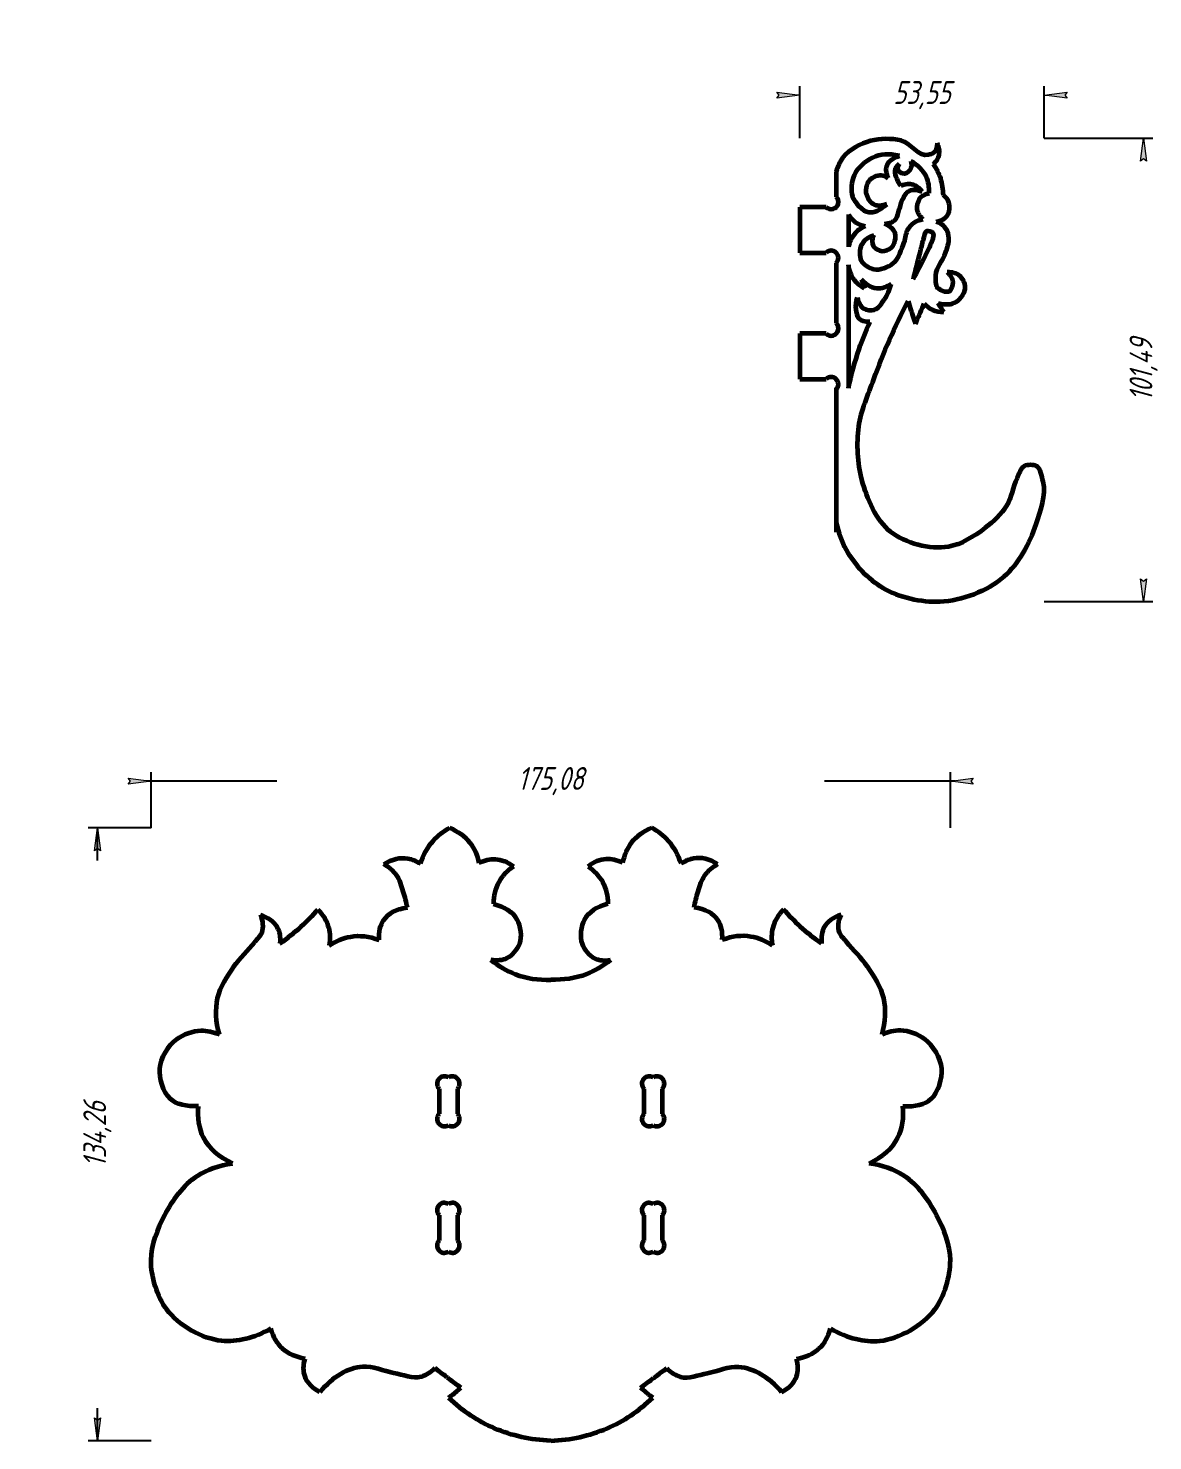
# Model space of a CAD drawing. Header units: millimetres. Extents: x -80 to 363, y 28 to 338.
# Drawn here: x -80.3 to 166, y 28.3 to 337.7 of the extents above; entities that cross this region are included whole.
import ezdxf

# ---------------------------------------------------------------- set-up
doc = ezdxf.new("R2010")
doc.units = ezdxf.units.MM
doc.linetypes.add('K5LT32771', pattern=[0])
doc.linetypes.add('K5LT_THIN', pattern=[0])
doc.styles.add('KDIMTEXTSTYLE', font='GOST_AU.SHX', dxfattribs={"width": 0.96, "oblique": 15, "height": 5})
doc.dimstyles.new('KDIMSTYLE (1.00)', dxfattribs={"dimtxt": 5, "dimasz": 1, "dimexe": 2, "dimexo": 0, "dimgap": 1, "dimtad": 1, "dimtxsty": 'KDIMTEXTSTYLE', "dimsah": 1, "dimcen": 0, "dimdle": 1, "dimadec": 0, "dimazin": 0, "dimtfac": 0.667, "dimtmove": 0, "dimatfit": 3, "dimfxl": 1, "dimtvp": 1, "dimtolj": 1, "dimtzin": 0, "dimarcsym": 0})

# ---------------------------------------------------------------- blocks, each defined once
blk = doc.blocks.new('KDIMARROW_01')
blk.add_hatch(color=0).paths.add_polyline_path([(0, 0), (-5, 0.658262491226197), (-4.5, 6e-16), (-5, -0.6582624912261956)])
at = {"color": 0, "linetype": 'K5LT_THIN', "lineweight": 18}
for p, q in [((-4.5, 6e-16), (-5, 0.658262491226197)), ((-5, 0.658262491226197), (0, 0)), ((0, 0), (-5, -0.6582624912261956)), ((-5, -0.6582624912261956), (-4.5, 6e-16)), ((0, 0), (-1, 0))]:
    blk.add_line(p, q, dxfattribs=at)

msp = doc.modelspace()

# ---------------------------------------------------------------- linework, layer by layer
at = {"color": 30, "linetype": 'K5LT32771', "lineweight": 60, "true_color": 0xff8000}
for p, q in [((96.66151345821947, 306.3378443860839), (96.66151345821947, 300.8163637572255)), ((94.41644942795219, 298.5712997269582), (88.66151345821947, 298.5712997269582)), ((88.66151345821947, 298.5712997269582), (88.66151345821947, 288.5712997269582)), ((99.3360045789139, 296.9268553452383), (99.33600457891396, 289.8665096044437)), ((88.66151345821947, 288.5712997269582), (94.41644942795222, 288.5712997269582)), ((96.66151345821947, 286.326235696691), (96.66151345821947, 273.1024878171499)), ((99.33600457891396, 285.9426162511886), (99.3360045789139, 258.9268553452383)), ((94.41644942795219, 270.8574237868827), (88.66151345821947, 270.8574237868827)), ((88.66151345821947, 270.8574237868827), (88.66151345821947, 260.8574237868827)), ((88.66151345821947, 260.8574237868827), (94.41644942795222, 260.8574237868827)), ((96.66151345821947, 258.8574237868827), (96.66151345821947, 227.3784063661935)), ((9.683732726862218, 105.4154495816854), (9.683732726862218, 99.90557764221992)), ((13.68373272686222, 105.4154495816854), (13.68373272686222, 99.90557764221991)), ((54.54044927226778, 105.4154495816854), (54.54044927226778, 99.90557764221988)), ((58.54044927226778, 105.4154495816854), (58.54044927226778, 99.90557764221991)), ((9.683732726862218, 77.70157364160985), (9.683732726862218, 72.19170170214434)), ((13.68373272686222, 77.70157364160981), (13.68373272686222, 72.19170170214436)), ((54.54044927226778, 77.70157364160988), (54.54044927226778, 72.19170170214434)), ((58.54044927226778, 77.70157364160981), (58.54044927226778, 72.19170170214434))]:
    msp.add_line(p, q, dxfattribs=at)
for centre, start, end in [((95.53898144308583, 299.6938317420918), 224.9999999999996, 44.99999999999964), ((95.53898144308585, 287.4487677118246), 314.9999999999997, 134.9999999999996), ((95.53898144308583, 271.9799558020163), 224.9999999999996, 44.99999999999964), ((95.53898144308585, 259.7348917717491), 314.9999999999997, 134.9999999999996), ((10.80626474199588, 106.537981596819), 56.44510074519792, 224.9999999999996), ((12.56120071172859, 106.537981596819), 314.9999999999997, 123.554899254803), ((55.66298128740146, 106.537981596819), 56.44510074519732, 224.9999999999996), ((57.41791725713415, 106.537981596819), 314.9999999999997, 123.554899254801), ((10.80626474199585, 98.78304562708627), 134.9999999999996, 303.554899254803), ((12.56120071172859, 98.78304562708627), 236.445100745197, 44.99999999999964), ((55.66298128740141, 98.78304562708627), 134.9999999999996, 303.554899254803), ((57.41791725713415, 98.78304562708627), 236.445100745197, 44.99999999999964), ((10.80626474199588, 78.82410565674346), 56.44510074519792, 224.9999999999996), ((12.56120071172859, 78.82410565674346), 314.9999999999997, 123.554899254803), ((55.66298128740146, 78.82410565674346), 56.44510074519732, 224.9999999999996), ((57.41791725713415, 78.82410565674346), 314.9999999999997, 123.554899254801), ((10.80626474199585, 71.06916968701071), 134.9999999999996, 303.554899254803), ((12.56120071172859, 71.06916968701071), 236.445100745197, 44.99999999999964), ((55.66298128740141, 71.06916968701071), 134.9999999999996, 303.554899254803), ((57.41791725713415, 71.06916968701071), 236.445100745197, 44.99999999999964)]:
    msp.add_arc(centre, 1.587499999999989, start, end, dxfattribs=at)
for points, knots in [([(118.7646055383899, 312.5769702481604), (118.7502191326084, 311.4694586781323), (118.5405058140752, 310.870246964734), (117.9954355055178, 310.4403868235156), (117.6909717353498, 310.2002768098429), (117.2030732035727, 310.0809192938864), (116.8118322211395, 309.984328775515), (114.7348172026241, 309.4715502929138), (112.9742048475199, 312.6248770696723), (110.8592468672042, 313.132481938568), (108.7653692593635, 313.6350273690229), (106.2621452104275, 313.615525818808), (104.1931065823125, 313.0470186015822), (101.9982992626029, 312.4439540745504), (99.46623938587351, 311.2450690308847), (98.12520965632126, 309.4148267796861), (97.47907828621226, 308.5329843362728), (96.99117955351164, 307.5073235384054), (96.66151345821947, 306.3378443860839)], [0, 0, 0, 0, 1, 1, 1, 2, 2, 2, 3, 3, 3, 4, 4, 4, 5, 5, 5, 6, 6, 6, 6]), ([(117.9527038370248, 307.9619500509276), (118.626920886943, 308.5956597571634), (119.0399936823744, 309.2793664530498), (119.1919222233188, 310.0130701385866), (119.3567118630329, 310.8088835206204), (119.2142729680566, 311.6635168904783), (118.7646055383899, 312.5769702481604)], [0, 0, 0, 0, 1, 1, 1, 2, 2, 2, 2]), ([(110.4890636717377, 309.8049782617064), (108.249218773532, 310.2917980340348), (106.2873870048332, 310.1516671934135), (104.6035683656414, 309.3845857398425), (103.0113834719626, 308.6592490116642), (101.2584250652599, 307.123342845526), (100.5727459501216, 305.5268661274432), (100.0028494214509, 304.1999676998084), (99.75106988788178, 302.2199763923895), (100.2265403438806, 300.9025483869389), (100.7357711163878, 299.4915776894457), (102.4287242998325, 297.6117071120107), (103.7875122937877, 297.4404923245293), (104.9683925947653, 297.2916948883786), (106.2790281041061, 297.8851902133631), (107.71941882181, 299.2209782994828)], [0, 0, 0, 0, 1, 1, 1, 2, 2, 2, 3, 3, 3, 4, 4, 4, 5, 5, 5, 5]), ([(108.065624428051, 304.9333708024586), (107.6236583647023, 305.8950114138673), (107.5000135053305, 306.7357964575954), (107.6946898499357, 307.4557259336428), (107.973453057309, 308.4866156918855), (108.9049109979097, 309.26969980124), (110.4890636717377, 309.8049782617064)], [0, 0, 0, 0, 1, 1, 1, 2, 2, 2, 2]), ([(110.4067728566174, 308.0274672706212), (109.883246289033, 307.5576563873772), (109.5766070256062, 307.0531853410945), (109.4868550663371, 306.514054131773), (109.3942019391026, 305.9574958912611), (109.6733690066924, 305.2901263265814), (109.9023018103346, 304.7335680860694), (110.1240662373018, 304.1944368767479), (110.4307055007285, 303.6899658304652), (110.8222196006149, 303.2201549472213)], [0, 0, 0, 0, 1, 1, 1, 2, 2, 2, 3, 3, 3, 3]), ([(112.9884776228877, 308.6506373866174), (113.1844517705031, 308.0438847006515), (113.1943433596459, 307.5196304760832), (113.0181523903161, 307.0778747129125), (112.8108495342197, 306.5581135029558), (112.1428433151337, 305.8944420574093), (111.6234383211815, 305.8612092483484), (111.2209366021647, 305.8354561983575), (110.5326855575892, 306.1236783881798), (110.3177485543321, 306.4547045969163), (110.0816761274903, 306.8182816416339), (110.1113508949186, 307.3425358662022), (110.4067728566174, 308.0274672706212)], [0, 0, 0, 0, 1, 1, 1, 2, 2, 2, 3, 3, 3, 4, 4, 4, 4]), ([(117.0242459931492, 301.5880427386596), (117.0842715938708, 302.9384981463448), (116.8666566327293, 304.1452720217662), (116.3714011097246, 305.2083643649237), (115.7216456933074, 306.6030989535001), (114.5940045310285, 307.7505232940646), (112.9884776228877, 308.6506373866174)], [0, 0, 0, 0, 1, 1, 1, 2, 2, 2, 2]), ([(120.1320189301625, 301.2103464290501), (120.1066068405795, 302.4634158989504), (119.9071923876127, 303.6599026167514), (119.533775571262, 304.7998065824534), (119.1709885844721, 305.9072615947595), (118.6439646730597, 306.9613094175842), (117.9527038370248, 307.9619500509276)], [0, 0, 0, 0, 1, 1, 1, 2, 2, 2, 2]), ([(107.71941882181, 299.2209782994828), (106.6592851977005, 298.8002874397648), (105.7690422102237, 298.7425865053913), (105.0486898593797, 299.0478754963623), (104.2246128116827, 299.3971235415433), (103.417850972999, 300.6254394095598), (103.2434749125519, 301.5207726837978), (103.0488029215484, 302.5203153426967), (103.4942142544111, 304.1357985160705), (104.2573627594004, 304.7849969712125), (104.8587963895905, 305.2966271205703), (106.0235864605166, 305.6776623842715), (106.8539048062076, 305.5021371555688), (107.2665020018735, 305.4149161306364), (107.670408542488, 305.2253273462663), (108.065624428051, 304.9333708024586)], [0, 0, 0, 0, 1, 1, 1, 2, 2, 2, 3, 3, 3, 4, 4, 4, 5, 5, 5, 5]), ([(115.4514833194444, 301.9738147152287), (114.8939301226925, 302.7127021526899), (114.2608684175534, 303.197390020687), (113.5522982040271, 303.42787831922), (112.7412105794481, 303.6917141437885), (111.8311843783107, 303.622473019789), (110.8222196006149, 303.2201549472213)], [0, 0, 0, 0, 1, 1, 1, 2, 2, 2, 2]), ([(107.2018979743507, 294.9112200672708), (108.3180202516044, 294.9856381529448), (109.1489137395995, 295.3318437729428), (109.6945784383358, 295.9498369272646), (110.1536001986348, 296.4697025264255), (110.2176639275258, 297.3711975164717), (110.4661223914741, 298.086420182109), (110.7227155050318, 298.8250595818164), (110.8463898087102, 299.629215506223), (111.2079915771839, 300.3120277392386), (111.525444156644, 300.9114731058158), (111.9053337266885, 301.6441808919571), (112.4246570417481, 301.9738147152287), (113.187876913269, 302.4582587541361), (114.1968190058344, 302.4582587541361), (115.4514833194444, 301.9738147152287)], [0, 0, 0, 0, 1, 1, 1, 2, 2, 2, 3, 3, 3, 4, 4, 4, 5, 5, 5, 5]), ([(115.6295319240147, 295.9498369272646), (114.9153956116311, 296.6054778010788), (114.4999488676336, 297.2978890410748), (114.3831916920221, 298.0270706472522), (114.2456482155664, 298.8860685851172), (114.5910853286002, 300.1493699650196), (115.2140851800172, 300.7571492506646), (115.648907100842, 301.1813479977759), (116.2522940385527, 301.4583124937743), (117.0242459931492, 301.5880427386596)], [0, 0, 0, 0, 1, 1, 1, 2, 2, 2, 3, 3, 3, 3]), ([(118.5936788644183, 295.3561078455234), (119.6960166927212, 295.5820155596713), (120.479430615091, 296.0235761340979), (120.9439206315276, 296.6807895688032), (121.4485674627502, 297.3948214436007), (121.6195698831446, 298.7257811674377), (121.3285056479637, 299.5865430263201), (121.1282122549289, 300.1788690233745), (120.7293833489952, 300.7201368242845), (120.1320189301625, 301.2103464290501)], [0, 0, 0, 0, 1, 1, 1, 2, 2, 2, 3, 3, 3, 3]), ([(99.3360045789139, 296.9268553452383), (99.80879032531254, 296.1549084219183), (100.3930874270417, 295.5522711199287), (101.0888958841014, 295.1189434392696), (101.6416845838885, 294.7746839771389), (102.2648546998848, 294.5372858377118), (102.9584062320903, 294.4067490209881)], [0, 0, 0, 0, 1, 1, 1, 2, 2, 2, 2]), ([(102.9584062320903, 294.4067490209881), (101.9788581706343, 293.9537468725681), (101.1875310392105, 293.3503599348574), (100.5844248378187, 292.596588207856), (99.97796434598416, 291.8386242352864), (99.56182425968257, 290.928598034149), (99.33600457891396, 289.8665096044438)], [0, 0, 0, 0, 1, 1, 1, 2, 2, 2, 2]), ([(104.8575913475075, 292.4185396032857), (103.5334858540937, 291.9194932590996), (102.6432428312419, 291.2072988408182), (102.186862278952, 290.2819563484413), (101.7274683769564, 289.3505040853627), (101.6582599305463, 287.7338146640836), (102.1275127440953, 286.8396833267475), (102.5874697129384, 285.963264629205), (103.9244991328683, 285.1524194057217), (104.9169408823643, 284.9404982113303), (106.2059906754484, 284.6652407748923), (108.0323447727148, 285.4197280424698), (109.1010830897679, 286.2461879781796), (110.3762721848121, 287.2322971881628), (110.9213160196688, 289.2516102881296), (111.5344140188963, 290.8754516970092), (111.8866154415275, 291.8082866680177), (111.8615772850603, 292.9358202537604), (112.3949822743197, 293.7539041375634), (112.7192901112242, 294.2512954633006), (113.1603091428279, 294.7371288656674), (113.6413225063123, 295.0892686718412), (114.2118261781764, 295.5069224579572), (114.8745626507438, 295.7937785430983), (115.6295319240147, 295.9498369272646)], [0, 0, 0, 0, 1, 1, 1, 2, 2, 2, 3, 3, 3, 4, 4, 4, 5, 5, 5, 6, 6, 6, 7, 7, 7, 8, 8, 8, 8]), ([(104.8575913475075, 292.4185396032857), (104.4704418349613, 291.4435701763441), (104.4407670675329, 290.662134634063), (104.7685670452224, 290.0742329764425), (105.0828723578327, 289.5105336876719), (106.0242817703085, 288.9768386388131), (106.697426928068, 288.9169170467351), (107.360539554985, 288.8578885238766), (108.2925217768974, 289.2435010638303), (108.7746606480556, 289.6884609998734), (109.4730896321547, 290.3330323768895), (109.820320620781, 291.9288645566195), (109.5462046011938, 292.8043115798548), (109.2770412202167, 293.6639413125324), (108.4956056779357, 294.3662441416711), (107.2018979743507, 294.9112200672708)], [0, 0, 0, 0, 1, 1, 1, 2, 2, 2, 3, 3, 3, 4, 4, 4, 5, 5, 5, 5]), ([(120.9866523000205, 284.2886057058634), (121.7516400954166, 283.5906068728139), (122.1504690013503, 282.8641685084347), (122.1831390178215, 282.1092906127257), (122.211204094553, 281.4608150882459), (121.895845464294, 280.3861868204886), (121.4567006534423, 280.1009021935596), (120.9087638020172, 279.7449422542031), (119.3972069249994, 280.2757374672629), (118.8928005438686, 280.8273405579388), (118.3608703333241, 281.4090428502502), (118.4325959704481, 282.7013996800218), (118.4654838589396, 283.6048990099771), (118.5287554010696, 285.3431010819818), (120.0867350444863, 286.8520160304429), (120.6020672835844, 288.5712997269582), (120.918384100489, 289.6266157056162), (121.4356098240833, 290.7416526066388), (121.3285056479637, 291.8093793606131), (121.2652306701493, 292.4401706996366), (121.097349045579, 293.1585982895153), (120.772993957556, 293.6895727743005), (120.3191060018279, 294.4325946424383), (119.5926676374487, 294.9881063328459), (118.5936788644183, 295.3561078455234)], [0, 0, 0, 0, 1, 1, 1, 2, 2, 2, 3, 3, 3, 4, 4, 4, 5, 5, 5, 6, 6, 6, 7, 7, 7, 8, 8, 8, 8]), ([(113.4813498537052, 282.7773078550973), (113.9644174424703, 284.7116413959388), (114.4589968799574, 286.6429720198925), (114.9650881661665, 288.5712997269582), (115.2177516007278, 289.534007275386), (115.4149017831632, 290.515037861078), (115.7316862942715, 291.4571769829957), (115.9368087164783, 292.067225302806), (115.9726287976551, 293.0975628840675), (116.4240975067534, 293.2623919298236), (116.7715174479888, 293.3892332728368), (117.5944291631302, 293.1290367965951), (117.8583778754659, 292.8667283798339), (118.3096869802724, 292.4182239120374), (117.5942071309537, 291.1791662622244), (117.3341227792951, 290.3773456009299), (117.0588077523839, 289.5285699036053), (116.6083120469511, 288.7345784900918), (116.2213190891679, 287.9250559875016), (115.3832979180718, 286.1720602752915), (114.4699748395842, 284.4561442311567), (113.4813498537052, 282.7773078550973)], [0, 0, 0, 0, 1, 1, 1, 2, 2, 2, 3, 3, 3, 4, 4, 4, 5, 5, 5, 6, 6, 6, 7, 7, 7, 7]), ([(102.8726209196072, 280.7495321614003), (101.9006603577937, 281.2526952762804), (101.125819239064, 281.8956485450136), (100.5480975634179, 282.6783919675999), (99.88212389657167, 283.580706229492), (99.478092901737, 284.6687809919636), (99.33600457891396, 285.9426162550147)], [0, 0, 0, 0, 1, 1, 1, 2, 2, 2, 2]), ([(101.3394246633972, 278.7712144114519), (101.5115593710674, 277.5872841479655), (101.9401948835563, 276.7794710667367), (102.6253312008636, 276.3477751677652), (103.222073639274, 275.971775155948), (104.3098142215813, 275.87972561895), (104.9993125008016, 276.0757564771473), (105.8974894892245, 276.3311166588329), (106.5920416009302, 277.4640011681112), (107.1754620257448, 278.3013639458392), (107.8729324323539, 279.3024186436533), (108.367511869841, 280.4399513498736), (108.6592003382061, 281.7139620645001)], [0, 0, 0, 0, 1, 1, 1, 2, 2, 2, 3, 3, 3, 4, 4, 4, 4]), ([(108.6592003382061, 281.7139620645001), (107.767835525403, 281.0863457828255), (106.8940785191759, 280.7566261578341), (106.0379293195246, 280.7248031895259), (104.7096397655598, 280.6754308179847), (103.4237332280933, 281.3431130585923), (102.1802097071253, 282.7278499113486)], [0, 0, 0, 0, 1, 1, 1, 2, 2, 2, 2]), ([(118.9782638808543, 277.5370020839859), (120.6015031844136, 277.0983331383988), (121.9119410181957, 277.1837964753846), (122.9095773822008, 277.7933920949433), (123.8673327432052, 278.3786188305979), (124.9517494966998, 279.8937432203014), (124.9179658013668, 280.9982672319104), (124.8928725030559, 281.8186674350794), (124.3358893538211, 282.9711044075223), (123.6787474150729, 283.5194356729913), (123.0238138510995, 284.0659242301144), (122.1264488127487, 284.3223142410718), (120.9866523000205, 284.2886057058634)], [0, 0, 0, 0, 1, 1, 1, 2, 2, 2, 3, 3, 3, 4, 4, 4, 4]), ([(104.0192568152603, 273.3963210022595), (102.9673200318836, 273.355502530643), (102.1894445166762, 273.5974514295809), (101.6856302696381, 274.1221676990733), (101.2487239965153, 274.5772001462472), (101.0812891938921, 275.4430150855105), (100.9932190571562, 276.125214420896), (100.8823264696978, 276.9841985472661), (100.9977283384448, 277.8661985441182), (101.3394246633972, 278.7712144114519)], [0, 0, 0, 0, 1, 1, 1, 2, 2, 2, 3, 3, 3, 3]), ([(96.66151345821947, 229.3784063661935), (97.1320130933766, 227.2479376582044), (97.85977926780663, 225.2788622175637), (98.84481198150951, 223.4711800442714), (100.6485907114801, 220.1609766272963), (103.6722281766918, 217.0502815588661), (106.8441809591123, 215.1641430290686), (110.3950018568627, 213.0527181223754), (115.2937888424939, 211.9679219831513), (119.3970368931966, 212.1489962605875), (124.1838788421624, 212.3602371937214), (129.8357226307209, 214.5020908649922), (133.4266994077615, 217.6254873298694), (136.6274220215774, 220.4094445420026), (139.0481357474286, 224.9038403372866), (140.441530665044, 229.0707383285934), (141.4254216070166, 232.0130292311518), (142.745512571397, 235.4657726604097), (141.9798708530445, 238.4238466716366), (141.6816091922374, 239.5761873111685), (141.4255954763231, 241.3372720770595), (140.503064272564, 241.8081950852378), (139.8420087167665, 242.1456430432479), (138.5428317242279, 242.156227627434), (137.857119149203, 241.8081950852378), (137.0558021618963, 241.4014876711477), (136.7356708397697, 240.0708987354191), (136.2572453536825, 239.1622499618769), (135.2598983088907, 237.2680403192059), (135.0964590562124, 234.9164490934618), (133.9805018754417, 233.1319564249148), (132.812663150749, 231.264501581513), (131.0519334352103, 229.6364996558814), (129.3039477039201, 228.2708014308331), (126.9577273235822, 226.4377035103859), (124.0264508799807, 224.6528963197616), (121.2430451187972, 224.1480497269917), (117.2192777185172, 223.4182297020212), (111.7294111244403, 224.9507648131136), (108.5671219696729, 227.4093309255528), (105.4264334992949, 229.851103282568), (103.4136288405203, 234.7188461454398), (102.2906940026307, 238.7930483167568), (101.2801252841336, 242.4595667363862), (101.1173942508553, 246.6684233723078), (101.6138243199105, 250.4720060961344), (102.075749792591, 254.0112190832261), (103.6502800136307, 257.4473513561766), (104.8751055184716, 260.8574237868827), (106.9732928054433, 266.6990482415349), (109.4756595112575, 272.3888587609867), (112.3822056359142, 277.9268553452383)], [0, 0, 0, 0, 1, 1, 1, 2, 2, 2, 3, 3, 3, 4, 4, 4, 5, 5, 5, 6, 6, 6, 7, 7, 7, 8, 8, 8, 9, 9, 9, 10, 10, 10, 11, 11, 11, 12, 12, 12, 13, 13, 13, 14, 14, 14, 15, 15, 15, 16, 16, 16, 17, 17, 17, 17]), ([(115.9443154178587, 277.4088070785072), (116.4761369336543, 276.8039667054305), (117.0743802925548, 276.3481622415063), (117.7390454945603, 276.0413936867345), (118.4821637815418, 275.69841601582), (119.3083093724044, 275.541733231346), (120.2174822671483, 275.5713453333127)], [0, 0, 0, 0, 1, 1, 1, 2, 2, 2, 2]), ([(99.3360045789139, 258.9268553452383), (99.93550706517863, 261.8295251625608), (100.713177221591, 264.672779741397), (101.669015048151, 267.456619081747), (102.3594632769338, 269.4675218608072), (103.1428771993035, 271.447422500978), (104.0192568152603, 273.3963210022595)], [0, 0, 0, 0, 1, 1, 1, 2, 2, 2, 2]), ([(5.556610673053918, 154.7304121306574), (6.175668371851067, 156.6654862873578), (7.109566909362663, 158.3315771377947), (8.358306285588696, 159.7286846819681), (9.354270274542607, 160.8429834933805), (10.55051294314941, 161.7861748282435), (11.94703429140911, 162.5582586865573)], [0, 0, 0, 0, 1, 1, 1, 2, 2, 2, 2]), ([(11.94703429140911, 162.5582586865573), (13.83627896990462, 161.8054389965566), (15.32582348155444, 160.729663388801), (16.41566782635857, 159.3309318632906), (17.37246901712616, 158.1029510093705), (18.02120064395659, 156.6260513482885), (18.36186270684986, 154.9002328800445)], [0, 0, 0, 0, 1, 1, 1, 2, 2, 2, 2]), ([(56.27714770772087, 162.5582586865573), (54.38790302922536, 161.8054389965566), (52.89835851757555, 160.729663388801), (51.80851417277141, 159.3309318632906), (50.85171298200382, 158.1029510093705), (50.20298135517339, 156.6260513482885), (49.86231929228012, 154.9002328800445)], [0, 0, 0, 0, 1, 1, 1, 2, 2, 2, 2]), ([(62.66757132607606, 154.7304121306574), (62.04851362727891, 156.6654862873578), (61.11461508976732, 158.3315771377947), (59.86587571354129, 159.7286846819681), (58.86991172458738, 160.8429834933805), (57.67366905598058, 161.7861748282435), (56.27714770772087, 162.5582586865573)], [0, 0, 0, 0, 1, 1, 1, 2, 2, 2, 2]), ([(-2.444610140079604, 154.6035154558541), (-0.6357243921282532, 155.738846190127), (1.117051629773968, 156.1587897353594), (2.813717925627046, 155.8633460915511), (3.744917214539427, 155.7011946350742), (4.659214797015053, 155.323549981443), (5.556610673053918, 154.7304121306574)], [0, 0, 0, 0, 1, 1, 1, 2, 2, 2, 2]), ([(18.36186270684986, 154.9002328800445), (19.59731946228199, 155.4969627051558), (20.80583174599404, 155.7598554328204), (21.987399557986, 155.6889110630385), (23.34072236226868, 155.6076540818589), (24.65869795410741, 155.088451575983), (25.94132633350218, 154.1313035454109)], [0, 0, 0, 0, 1, 1, 1, 2, 2, 2, 2]), ([(49.86231929228012, 154.9002328800445), (48.62686253684799, 155.4969627051558), (47.41835025313594, 155.7598554328204), (46.23678244114399, 155.6889110630385), (44.8834596368613, 155.6076540818589), (43.56548404502258, 155.088451575983), (42.28285566562781, 154.1313035454109)], [0, 0, 0, 0, 1, 1, 1, 2, 2, 2, 2]), ([(70.66879213920959, 154.6035154558541), (68.85990639125824, 155.738846190127), (67.10713036935601, 156.1587897353594), (65.41046407350294, 155.8633460915511), (64.47926478459055, 155.7011946350742), (63.56496720211493, 155.323549981443), (62.66757132607606, 154.7304121306574)], [0, 0, 0, 0, 1, 1, 1, 2, 2, 2, 2]), ([(2.702683830400161, 145.1140908175394), (2.487769778884086, 146.3203276007459), (2.190626179098473, 147.4993167224759), (1.811253031043336, 148.6510581827295), (1.413014814694392, 149.8600722291318), (1.075947749811718, 151.1839480139846), (0.3447055869401652, 152.1880255479195), (-0.359967563505009, 153.1556208467881), (-1.289739472511599, 153.960784149433), (-2.444610140079604, 154.6035154558541)], [0, 0, 0, 0, 1, 1, 1, 2, 2, 2, 3, 3, 3, 3]), ([(25.94132633350218, 154.1313035454109), (24.52334512271516, 153.1595290314431), (23.45171092563687, 152.0022662429227), (22.72642374226733, 150.6595151798497), (21.98105967005132, 149.2795950278145), (21.6014826694357, 147.7037753585921), (21.58769274042047, 145.9320561721824)], [0, 0, 0, 0, 1, 1, 1, 2, 2, 2, 2]), ([(42.28285566562781, 154.1313035454109), (43.70083687641483, 153.1595290314431), (44.77247107349311, 152.0022662429227), (45.49775825686265, 150.6595151798497), (46.24312232907867, 149.2795950278145), (46.62269932969428, 147.7037753585921), (46.63648925870952, 145.9320561721824)], [0, 0, 0, 0, 1, 1, 1, 2, 2, 2, 2]), ([(65.52149816872982, 145.1140908175394), (65.7364122202459, 146.3203276007459), (66.03355582003151, 147.4993167224759), (66.41292896808665, 148.6510581827295), (66.81116718443559, 149.8600722291318), (67.14823424931826, 151.1839480139846), (67.87947641218982, 152.1880255479195), (68.58414956263499, 153.1556208467881), (69.51392147164158, 153.960784149433), (70.66879213920959, 154.6035154558541)], [0, 0, 0, 0, 1, 1, 1, 2, 2, 2, 3, 3, 3, 3]), ([(21.58769274042047, 145.9320561721824), (24.08574383691894, 145.2725135063022), (25.78808917301324, 144.1337825044553), (26.69472874870338, 142.5158631666418), (27.48815045604197, 141.0999837391781), (27.82588783934743, 138.7086939454004), (27.24684074959882, 137.1672781579672), (26.79378833740641, 135.9612585560186), (25.66586037964454, 134.5487716102766), (24.48628074512158, 133.9926341528183), (23.50430873013063, 133.5296629351666), (22.34257306157979, 133.4146396016467), (21.00107373946905, 133.6475641522587)], [0, 0, 0, 0, 1, 1, 1, 2, 2, 2, 3, 3, 3, 4, 4, 4, 4]), ([(46.63648925870952, 145.9320561721824), (44.13843816221104, 145.2725135063022), (42.43609282611674, 144.1337825044553), (41.52945325042661, 142.5158631666418), (40.73603154308801, 141.0999837391781), (40.39829415978255, 138.7086939454004), (40.97734124953116, 137.1672781579672), (41.43039366172357, 135.9612585560186), (42.55832161948544, 134.5487716102766), (43.73790125400841, 133.9926341528183), (44.71987326899935, 133.5296629351666), (45.88160893755019, 133.4146396016467), (47.22310825966093, 133.6475641522587)], [0, 0, 0, 0, 1, 1, 1, 2, 2, 2, 3, 3, 3, 4, 4, 4, 4]), ([(-38.46219237587063, 117.2792220308175), (-39.27523677422695, 120.0848750607588), (-39.40443133942726, 122.7416381388586), (-38.84977607147155, 125.2495112651169), (-38.3084913626204, 127.6969294244821), (-36.71817138470028, 130.0302406916295), (-35.27208987917565, 132.1663712368889), (-33.96776336181459, 134.0931033775618), (-32.17439004670136, 135.6831190925425), (-30.74035403560083, 137.5329005253328), (-30.19253082915955, 138.2395447015478), (-29.41168500929528, 138.8919212843171), (-29.13039524906766, 139.6795122407104), (-28.72858448623087, 140.8045532757471), (-28.84784069264074, 142.0766194774523), (-29.48816386829726, 143.495710845826)], [0, 0, 0, 0, 1, 1, 1, 2, 2, 2, 3, 3, 3, 4, 4, 4, 5, 5, 5, 5]), ([(-29.48816386829726, 143.495710845826), (-27.7280727164508, 142.9401499406238), (-26.50638534335788, 142.0514035967416), (-25.82310174901851, 140.8294718141792), (-25.27360563724622, 139.8467952667959), (-25.072314811585, 138.648635590241), (-25.21922927203484, 137.2349927845145)], [0, 0, 0, 0, 1, 1, 1, 2, 2, 2, 2]), ([(-25.21922927203484, 137.2349927845145), (-23.56502093028492, 138.3799512898265), (-22.00262071205735, 139.6260373534436), (-20.53202861735214, 140.9732509753657), (-19.25505954834723, 142.1430859899362), (-18.04731459437991, 143.3891720535533), (-16.90879375545016, 144.711509166217)], [0, 0, 0, 0, 1, 1, 1, 2, 2, 2, 2]), ([(-16.90879375545016, 144.711509166217), (-15.69644499568061, 143.4785336204899), (-14.90086697044816, 142.127009505336), (-14.52205967975284, 140.6569368207553), (-14.20942646337096, 139.4436720209886), (-14.18067063113364, 138.1496595703093), (-14.43579218304089, 136.7748994687175)], [0, 0, 0, 0, 1, 1, 1, 2, 2, 2, 2]), ([(-3.47982010062303, 138.0114002549221), (-3.577715456266318, 139.7824911835171), (-3.251816024243396, 141.2298680727954), (-2.50212180455425, 142.353530922757), (-1.509751763911879, 143.8409231405429), (0.225183447739596, 144.7611097721371), (2.702683830400161, 145.1140908175394)], [0, 0, 0, 0, 1, 1, 1, 2, 2, 2, 2]), ([(71.70400209975301, 138.0114002549221), (71.8018974553963, 139.7824911835171), (71.47599802337338, 141.2298680727954), (70.72630380368423, 142.353530922757), (69.73393376304186, 143.8409231405429), (67.99899855139037, 144.7611097721371), (65.52149816872982, 145.1140908175394)], [0, 0, 0, 0, 1, 1, 1, 2, 2, 2, 2]), ([(85.13297575458014, 144.711509166217), (83.92062699481059, 143.4785336204899), (83.12504896957815, 142.127009505336), (82.74624167888282, 140.6569368207553), (82.43360846250094, 139.4436720209886), (82.4048526302636, 138.1496595703093), (82.65997418217087, 136.7748994687175)], [0, 0, 0, 0, 1, 1, 1, 2, 2, 2, 2]), ([(93.44341127116482, 137.2349927845145), (91.78920292941488, 138.3799512898265), (90.22680271118733, 139.6260373534436), (88.75621061648212, 140.9732509753657), (87.47924154747722, 142.1430859899362), (86.2714965935099, 143.3891720535533), (85.13297575458014, 144.711509166217)], [0, 0, 0, 0, 1, 1, 1, 2, 2, 2, 2]), ([(97.71234586742725, 143.495710845826), (95.95225471558076, 142.9401499406238), (94.73056734248786, 142.0514035967416), (94.04728374814849, 140.8294718141792), (93.4977876363762, 139.8467952667959), (93.29649681071497, 138.648635590241), (93.44341127116482, 137.2349927845145)], [0, 0, 0, 0, 1, 1, 1, 2, 2, 2, 2]), ([(106.6863743750006, 117.2792220308175), (107.4994187733569, 120.0848750607588), (107.6286133385572, 122.7416381388586), (107.0739580706015, 125.2495112651169), (106.5326733617504, 127.6969294244821), (104.9423533838303, 130.0302406916295), (103.4962718783056, 132.1663712368889), (102.1919453609446, 134.0931033775618), (100.3985720458313, 135.6831190925425), (98.96453603473081, 137.5329005253328), (98.41671282828953, 138.2395447015478), (97.63586700842527, 138.8919212843171), (97.35457724819764, 139.6795122407104), (96.95276648536085, 140.8045532757471), (97.07202269177073, 142.0766194774523), (97.71234586742725, 143.495710845826)], [0, 0, 0, 0, 1, 1, 1, 2, 2, 2, 3, 3, 3, 4, 4, 4, 5, 5, 5, 5]), ([(-14.43579218304089, 136.7748994687175), (-12.92667573717524, 137.8033802818509), (-11.36427551894768, 138.4551791458967), (-9.748591528358176, 138.730296060855), (-7.741249004084793, 139.0721041655087), (-5.651658528173073, 138.8324722301977), (-3.47982010062303, 138.0114002549221)], [0, 0, 0, 0, 1, 1, 1, 2, 2, 2, 2]), ([(82.65997418217087, 136.7748994687175), (81.15085773630523, 137.8033802818509), (79.58845751807766, 138.4551791458967), (77.97277352748816, 138.730296060855), (75.96543100321477, 139.0721041655087), (73.87584052730305, 138.8324722301977), (71.70400209975301, 138.0114002549221)], [0, 0, 0, 0, 1, 1, 1, 2, 2, 2, 2]), ([(21.00107373946905, 133.6475641522587), (22.66923798957576, 132.2792832837034), (24.45209965913398, 131.2325709486725), (26.34965874814371, 130.5074271471658), (28.75312686983433, 129.5889524495096), (31.34060428697476, 129.18637078219), (34.11209099956499, 129.299682145207)], [0, 0, 0, 0, 1, 1, 1, 2, 2, 2, 2]), ([(47.22310825966093, 133.6475641522587), (45.55494400955423, 132.2792832837034), (43.772082339996, 131.2325709486725), (41.87452325098627, 130.5074271471658), (39.47105512929566, 129.5889524495096), (36.88357771215523, 129.18637078219), (34.11209099956499, 129.299682145207)], [0, 0, 0, 0, 1, 1, 1, 2, 2, 2, 2]), ([(-43.0336801065941, 101.6268455614924), (-45.76020557546796, 101.4460183526437), (-47.8306257433681, 101.9760459156261), (-49.24494061029453, 103.2169282504398), (-50.79785442729737, 104.5794136262702), (-51.71429021959558, 107.7488432306701), (-51.53068447565629, 109.8753995104066), (-51.33730425929581, 112.1151655692187), (-49.66333864229615, 114.8924017663371), (-47.80392817343603, 116.2854203502254), (-46.38901053433274, 117.3454372743802), (-44.29615063629892, 118.1436223306938), (-42.48708918226849, 118.1736435433504), (-41.16509878318688, 118.1955818555135), (-39.82346651438759, 117.8974413513358), (-38.46219237587063, 117.2792220308175)], [0, 0, 0, 0, 1, 1, 1, 2, 2, 2, 3, 3, 3, 4, 4, 4, 5, 5, 5, 5]), ([(111.2578621057241, 101.6268455614924), (113.984387574598, 101.4460183526437), (116.0548077424981, 101.9760459156261), (117.4691226094245, 103.2169282504398), (119.0220364264273, 104.5794136262702), (119.9384722187256, 107.7488432306701), (119.7548664747863, 109.8753995104066), (119.5614862584258, 112.1151655692187), (117.8875206414261, 114.8924017663371), (116.028110172566, 116.2854203502254), (114.6131925334627, 117.3454372743802), (112.5203326354289, 118.1436223306938), (110.7112711813985, 118.1736435433504), (109.3892807823169, 118.1955818555135), (108.0476485135176, 117.8974413513358), (106.6863743750006, 117.2792220308175)], [0, 0, 0, 0, 1, 1, 1, 2, 2, 2, 3, 3, 3, 4, 4, 4, 5, 5, 5, 5]), ([(-35.61197150970237, 89.05922717438452), (-38.63564699694167, 90.44789236914565), (-40.74515591302183, 92.33479127147666), (-41.94049825794283, 94.71992388137758), (-42.92496417962788, 96.68428311546991), (-43.28935812917829, 98.98659034217488), (-43.0336801065941, 101.6268455614924)], [0, 0, 0, 0, 1, 1, 1, 2, 2, 2, 2]), ([(103.8361535088324, 89.05922717438452), (106.8598289960717, 90.44789236914565), (108.9693379121518, 92.33479127147666), (110.1646802570728, 94.71992388137758), (111.1491461787579, 96.68428311546991), (111.5135401283083, 98.98659034217488), (111.2578621057241, 101.6268455614924)], [0, 0, 0, 0, 1, 1, 1, 2, 2, 2, 2]), ([(-27.16472055432642, 52.86059613279203), (-30.93683719182611, 50.74620621569293), (-34.53967914644952, 49.85165070273673), (-37.97324641819661, 50.17692959392344), (-42.24187989776682, 50.58131845694127), (-47.42176864479873, 53.5974691707365), (-49.99427297965616, 57.04608762904319), (-52.10334038192178, 59.87343710119451), (-53.46060424992643, 64.25166932187742), (-53.42885199721603, 67.86501153435677), (-53.39997929392237, 71.15066684048271), (-51.99985635818391, 74.75742631995283), (-50.42359535685115, 77.73942620984141), (-48.71949104630082, 80.96328245073244), (-46.32462659367182, 84.39712275604772), (-43.29684389541441, 86.32587375374109), (-41.08368278977267, 87.73569642464129), (-38.52205866120198, 88.64681423152244), (-35.61197150970237, 89.05922717438452)], [0, 0, 0, 0, 1, 1, 1, 2, 2, 2, 3, 3, 3, 4, 4, 4, 5, 5, 5, 6, 6, 6, 6]), ([(95.3889025534564, 52.86059613279203), (99.16101919095611, 50.74620621569293), (102.7638611455795, 49.85165070273673), (106.1974284173266, 50.17692959392344), (110.4660618968968, 50.58131845694127), (115.6459506439287, 53.5974691707365), (118.2184549787861, 57.04608762904319), (120.3275223810518, 59.87343710119451), (121.6847862490564, 64.25166932187742), (121.653033996346, 67.86501153435677), (121.6241612930524, 71.15066684048271), (120.2240383573139, 74.75742631995283), (118.6477773559811, 77.73942620984141), (116.9436730454308, 80.96328245073244), (114.5488085928018, 84.39712275604772), (111.5210258945444, 86.32587375374109), (109.3078647889026, 87.73569642464129), (106.746240660332, 88.64681423152244), (103.8361535088324, 89.05922717438452)], [0, 0, 0, 0, 1, 1, 1, 2, 2, 2, 3, 3, 3, 4, 4, 4, 5, 5, 5, 6, 6, 6, 6]), ([(-19.7112082460619, 46.2766602604917), (-21.73835305683431, 46.58171294728129), (-23.38088632476668, 47.31326137753688), (-24.63880804985901, 48.47130555125848), (-25.81976738475564, 49.55849806085505), (-26.66173821957811, 51.02159492136623), (-27.16472055432642, 52.86059613279203)], [0, 0, 0, 0, 1, 1, 1, 2, 2, 2, 2]), ([(87.93539024519188, 46.2766602604917), (89.96253505596431, 46.58171294728129), (91.60506832389666, 47.31326137753688), (92.86299004898899, 48.47130555125848), (94.04394938388562, 49.55849806085505), (94.88592021870811, 51.02159492136623), (95.3889025534564, 52.86059613279203)], [0, 0, 0, 0, 1, 1, 1, 2, 2, 2, 2]), ([(-16.45816706937129, 38.95068356039906), (-18.13279739829098, 39.84411428460496), (-19.21714445718784, 40.97484046373745), (-19.7112082460619, 42.34286209779653), (-20.12473686845901, 43.48788853867601), (-20.12473686845901, 44.79915459290773), (-19.7112082460619, 46.2766602604917)], [0, 0, 0, 0, 1, 1, 1, 2, 2, 2, 2]), ([(8.704892483109923, 44.19795664243304), (7.775774607693798, 43.26587276311142), (6.781972887611602, 42.62983966225882), (5.723487322863335, 42.28985733987524), (3.923033848707817, 41.71155719684726), (1.738866242702386, 42.79124189933083), (-0.2393229976298414, 43.12465078474429), (-2.517678861034554, 43.50865049190346), (-4.877332501743254, 44.67147677843665), (-7.036926762992067, 44.49609715845772), (-10.44145676419554, 44.2196169007853), (-13.58187019965527, 42.37114570143241), (-16.45816706937129, 38.95068356039906)], [0, 0, 0, 0, 1, 1, 1, 2, 2, 2, 3, 3, 3, 4, 4, 4, 4]), ([(59.51928951602006, 44.19795664243304), (60.44840739143618, 43.26587276311142), (61.44220911151838, 42.62983966225882), (62.50069467626665, 42.28985733987524), (64.30114815042216, 41.71155719684726), (66.4853157564276, 42.79124189933083), (68.46350499675982, 43.12465078474429), (70.74186086016454, 43.50865049190346), (73.10151450087324, 44.67147677843665), (75.26110876212205, 44.49609715845772), (78.66563876332552, 44.2196169007853), (81.80605219878524, 42.37114570143241), (84.68234906850127, 38.95068356039906)], [0, 0, 0, 0, 1, 1, 1, 2, 2, 2, 3, 3, 3, 4, 4, 4, 4]), ([(84.68234906850127, 38.95068356039906), (86.35697939742096, 39.84411428460496), (87.44132645631782, 40.97484046373745), (87.93539024519188, 42.34286209779653), (88.34891886758899, 43.48788853867601), (88.348918867589, 44.79915459290773), (87.93539024519188, 46.2766602604917)], [0, 0, 0, 0, 1, 1, 1, 2, 2, 2, 2]), ([(34.11209099956499, 28.29737626029054), (29.69340887529127, 28.47390971516551), (25.58571371007891, 29.38063864786165), (21.78900550392791, 31.01756305837898), (18.16767401044225, 32.5788750155787), (14.829262940061, 34.80448239583286), (11.77377229278414, 37.69438519914148)], [0, 0, 0, 0, 1, 1, 1, 2, 2, 2, 2]), ([(34.11209099956499, 28.29737626029054), (38.53077312383871, 28.47390971516551), (42.63846828905108, 29.38063864786165), (46.43517649520207, 31.01756305837898), (50.05650798868773, 32.5788750155787), (53.39491905906899, 34.80448239583286), (56.45040970634584, 37.69438519914148)], [0, 0, 0, 0, 1, 1, 1, 2, 2, 2, 2])]:
    msp.add_open_spline(points, degree=3, knots=knots, dxfattribs=at)
for points in [[(102.1802097071253, 282.7278499113486), (102.6418171821132, 281.408971411383), (102.4110134446192, 282.0684106613659), (102.8726209196072, 280.7495321614003)], [(112.3822056359142, 277.9268553452383), (113.474995435757, 274.6472485975721), (112.9286005358356, 276.2870519714052), (114.0213903356784, 273.007445223739)], [(114.0213903356784, 273.007445223739), (115.3033403904653, 275.9416864602511), (114.6623653630718, 274.474565841995), (115.9443154178587, 277.4088070785072)], [(120.2174822671483, 275.5713453333127), (119.3913366762857, 276.8817831670948), (119.804409471717, 276.2265642502038), (118.9782638808543, 277.5370020839859)], [(14.42919039078338, 39.90473321167795), (10.61299178566774, 42.76688216551468), (12.52109108822556, 41.33580768859631), (8.704892483109923, 44.19795664243304)], [(53.79499160834661, 39.90473321167795), (57.61119021346224, 42.76688216551468), (55.70309091090442, 41.33580768859631), (59.51928951602006, 44.19795664243304)], [(11.77377229278414, 37.69438519914148), (13.54405102478363, 39.16795054083246), (12.65891165878389, 38.43116786998697), (14.42919039078338, 39.90473321167795)], [(56.45040970634584, 37.69438519914148), (54.68013097434635, 39.16795054083246), (55.5652703403461, 38.43116786998697), (53.79499160834661, 39.90473321167795)]]:
    msp.add_open_spline(points, degree=3, dxfattribs=at)

# ---------------------------------------------------------------- dimensions: what is measured, and where the dimension line sits
at = {"color": 7}
for base, p1, p2, location in [((88.66151345821947, 323.0860093722374), (142.2082350749983, 313.6350273690229), (88.66151345821947, 313.6350273690229), (115.4348742666089, 323.0860093722374)), ((-53.42885199721603, 172.8007463398338), (121.653033996346, 162.5582586865573), (-53.42885199721603, 162.5582586865573), (34.11209099956498, 172.8007463398338))]:
    msp.add_linear_dim(base=base, p1=p1, p2=p2, location=location, dimstyle='KDIMSTYLE (1.00)', override={"dimexo": 0, "dimpost": '\\H5.0;\\W0.965;\\Q15;<>', "dimblk1": 'KDIMARROW_01', "dimblk2": 'KDIMARROW_01', "dimse1": 0, "dimse2": 0, "dimclrt": 7, "dimtolj": 1}, dxfattribs=at).render()
for base, p1, p2, location in [((163.9890399071717, 313.6350273690229), (142.2082350749983, 212.1489962605875), (142.2082350749983, 313.6350273690229), (163.9890399071717, 262.8920118148052)), ((-65.19696074452015, 162.5582586865573), (-53.42885199721603, 28.29737626029054), (-53.42885199721603, 162.5582586865573), (-65.19696074452015, 95.4278174734239))]:
    msp.add_linear_dim(base=base, p1=p1, p2=p2, angle=90, location=location, dimstyle='KDIMSTYLE (1.00)', override={"dimexo": 0, "dimpost": '\\H5.0;\\W0.965;\\Q15;<>', "dimblk1": 'KDIMARROW_01', "dimblk2": 'KDIMARROW_01', "dimse1": 0, "dimse2": 0, "dimclrt": 7, "dimtolj": 1}, dxfattribs=at).render()

doc.saveas('drawing.dxf')
